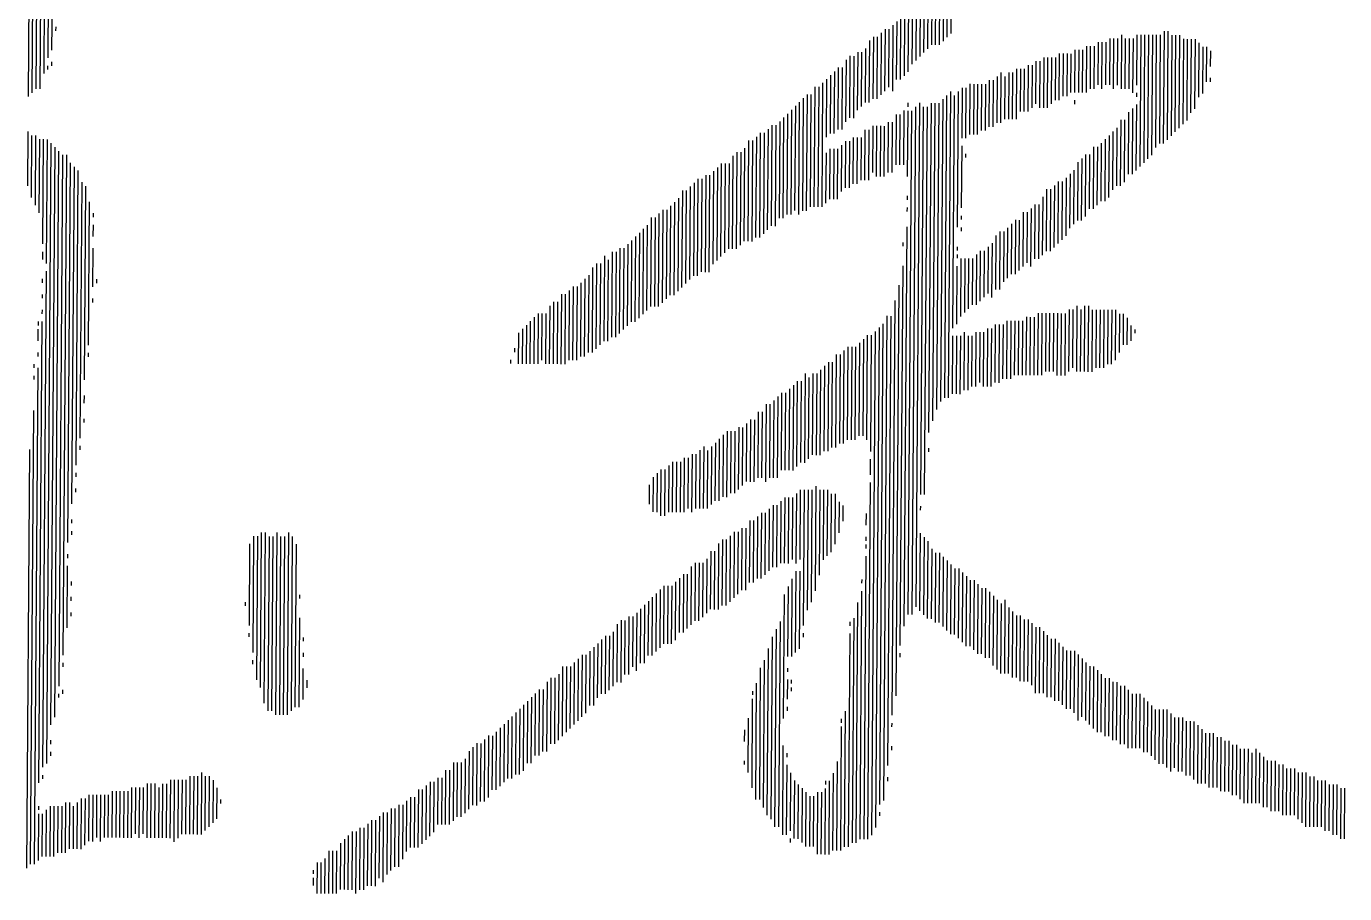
# Model space of a CAD drawing. Extents: x 1738711 to 2346805, y 1189731 to 2516152.
# Drawn here: x 2021059 to 2021786, y 1556152 to 1556630 of the extents above; entities that cross this region are included whole.
import ezdxf

# ---------------------------------------------------------------- set-up
doc = ezdxf.new("R2010")
doc.units = 0
doc.header["$LTSCALE"] = 1000
doc.header["$MEASUREMENT"] = 0
doc.layers.add('签名', color=2, linetype='Continuous')

# ---------------------------------------------------------------- blocks, each defined once
blk = doc.blocks.new('A$C579C72A4')
for p, q in [((1191.18, 778.9), (1189.81, 588.59)), ((1193.34, 781.02), (1191.97, 590.71)), ((1195.48, 781.01), (1194.12, 592.84)), ((1197.63, 783.13), (1196.26, 592.82)), ((1199.78, 785.26), (1198.46, 601.36)), ((1201.92, 785.24), (1200.66, 609.9)), ((1204.06, 785.22), (1202.83, 614.16)), ((1697.11, 655.5), (1696.86, 621.29)), ((1699.26, 657.63), (1699.02, 623.41)), ((1690.65, 649.13), (1690.42, 617.06)), ((1692.8, 651.26), (1692.56, 617.04)), ((1694.96, 653.38), (1694.71, 619.17)), ((1677.76, 640.67), (1677.51, 606.46)), ((1679.89, 640.66), (1679.66, 608.58)), ((1682.05, 642.78), (1681.82, 610.71)), ((1684.19, 642.77), (1683.97, 612.83)), ((1686.36, 647.03), (1686.12, 614.95)), ((1688.49, 647.01), (1688.28, 617.07)), ((1673.43, 634.29), (1673.19, 600.08)), ((1675.6, 638.55), (1675.34, 602.2)), ((1205.06, 626.97), (1205.04, 624.83)), ((1662.68, 625.81), (1662.43, 591.6)), ((1664.82, 625.8), (1664.59, 593.72)), ((1666.97, 627.92), (1666.71, 591.57)), ((1669.13, 630.04), (1668.89, 597.97)), ((1671.28, 632.17), (1671.03, 597.95)), ((1654.08, 619.46), (1653.83, 585.25)), ((1656.23, 621.58), (1655.99, 587.37)), ((1658.37, 621.57), (1658.13, 587.35)), ((1660.53, 623.69), (1660.28, 589.48)), ((1780.24, 618.55), (1780.07, 595.03)), ((1782.38, 618.53), (1782.2, 592.87)), ((1784.52, 618.52), (1784.35, 595)), ((1786.67, 620.64), (1786.49, 594.98)), ((1788.81, 620.63), (1788.61, 592.83)), ((1790.95, 620.61), (1790.76, 594.95)), ((1793.1, 622.73), (1792.89, 592.8)), ((1795.23, 620.58), (1795.03, 592.78)), ((1797.36, 620.57), (1797.16, 592.77)), ((1799.5, 620.55), (1799.29, 590.61)), ((1801.66, 622.67), (1801.46, 594.87)), ((1803.8, 622.66), (1803.27, 549.95)), ((1805.93, 622.64), (1805.43, 552.08)), ((1808.07, 622.63), (1807.58, 554.2)), ((1810.21, 622.61), (1809.73, 556.32)), ((1812.35, 622.6), (1811.9, 560.58)), ((1814.49, 622.58), (1814.06, 562.71)), ((1816.64, 624.7), (1816.19, 562.69)), ((1818.78, 624.69), (1818.35, 564.81)), ((1820.9, 622.53), (1820.5, 566.94)), ((1823.04, 622.52), (1822.66, 569.06)), ((1825.18, 622.5), (1824.81, 571.18)), ((1827.3, 620.35), (1826.96, 573.31)), ((1829.44, 620.33), (1829.12, 575.43)), ((1831.58, 620.32), (1831.29, 579.69)), ((1833.72, 620.3), (1833.44, 581.81)), ((1647.62, 613.09), (1647.39, 581.02)), ((1649.76, 613.08), (1649.54, 583.14)), ((1651.91, 615.2), (1651.7, 585.26)), ((1758.81, 612.29), (1758.63, 586.63)), ((1760.95, 612.27), (1760.78, 588.75)), ((1763.09, 612.26), (1762.92, 588.74)), ((1765.23, 612.24), (1765.07, 590.86)), ((1767.38, 614.37), (1767.21, 590.84)), ((1769.52, 614.35), (1769.35, 590.83)), ((1771.66, 614.34), (1771.49, 590.81)), ((1773.81, 616.46), (1773.63, 590.8)), ((1775.95, 616.44), (1775.78, 592.92)), ((1778.09, 616.43), (1777.92, 592.91)), ((1835.84, 618.15), (1835.62, 588.21)), ((1837.96, 616), (1837.78, 590.34)), ((1840.1, 615.98), (1839.96, 596.74)), ((1842.22, 613.83), (1842.16, 605.27)), ((1200.63, 605.62), (1200.61, 603.48)), ((1202.78, 607.74), (1202.77, 605.6)), ((1636.87, 604.61), (1636.62, 570.4)), ((1639, 604.6), (1638.76, 570.39)), ((1641.17, 608.86), (1640.93, 574.65)), ((1643.33, 610.98), (1643.08, 576.77)), ((1645.47, 610.97), (1645.22, 576.75)), ((1735.23, 603.91), (1735.03, 576.11)), ((1737.37, 603.89), (1737.2, 580.37)), ((1739.51, 603.87), (1739.34, 580.35)), ((1741.66, 606), (1741.48, 580.34)), ((1743.8, 605.98), (1743.63, 582.46)), ((1745.95, 608.1), (1745.78, 584.58)), ((1748.09, 608.09), (1747.91, 582.43)), ((1750.24, 610.21), (1750.04, 582.41)), ((1752.38, 610.2), (1752.18, 582.4)), ((1754.52, 610.18), (1754.34, 584.52)), ((1756.66, 610.17), (1756.49, 586.64)), ((1630.4, 598.25), (1630.17, 566.17)), ((1632.56, 600.37), (1632.33, 568.29)), ((1634.71, 602.49), (1634.47, 568.28)), ((1720.22, 597.6), (1720.03, 571.94)), ((1722.35, 597.58), (1722.17, 571.92)), ((1724.51, 599.71), (1724.32, 574.05)), ((1726.66, 601.83), (1726.46, 574.03)), ((1728.78, 599.67), (1728.61, 576.15)), ((1730.94, 601.8), (1730.75, 576.14)), ((1733.08, 601.78), (1732.89, 576.12)), ((1842.12, 598.86), (1842.1, 596.72)), ((1619.65, 589.77), (1619.19, 525.62)), ((1621.79, 589.75), (1621.34, 527.74)), ((1623.96, 594.01), (1623.48, 527.73)), ((1626.1, 594), (1625.62, 527.71)), ((1628.25, 596.12), (1627.76, 527.7)), ((1696.63, 589.21), (1695.43, 422.42)), ((1698.79, 591.34), (1697.57, 422.41)), ((1703.06, 591.31), (1702.52, 516.46)), ((1705.22, 593.43), (1705.02, 565.63)), ((1707.35, 593.41), (1707.15, 565.62)), ((1709.51, 595.54), (1709.31, 567.74)), ((1711.65, 595.52), (1711.45, 567.72)), ((1713.78, 595.51), (1713.58, 567.71)), ((1715.92, 595.49), (1715.74, 569.83)), ((1718.06, 595.48), (1717.88, 569.82)), ((1801.43, 590.6), (1801.41, 588.46)), ((1613.19, 583.4), (1612.77, 525.66)), ((1615.34, 585.52), (1614.9, 523.51)), ((1617.5, 587.65), (1617.05, 525.63)), ((1675.22, 585.09), (1675.2, 582.95)), ((1679.48, 582.92), (1677.46, 302.8)), ((1681.63, 585.05), (1679.63, 307.06)), ((1683.76, 582.89), (1682.21, 369.06)), ((1685.89, 582.88), (1684.35, 369.04)), ((1688.05, 585), (1686.74, 403.24)), ((1690.19, 584.98), (1688.92, 409.64)), ((1692.32, 584.97), (1691.11, 416.04)), ((1694.48, 587.09), (1693.28, 420.3)), ((1700.91, 589.18), (1699.98, 460.88)), ((1767.18, 586.57), (1767.17, 584.43)), ((1799.23, 582.06), (1798.96, 545.71)), ((1801.38, 584.18), (1801.12, 547.83)), ((1604.57, 574.91), (1604.19, 521.45)), ((1606.73, 577.03), (1606.33, 521.43)), ((1608.88, 579.15), (1608.48, 523.56)), ((1611.04, 581.28), (1610.62, 523.54)), ((1668.76, 578.72), (1668.56, 550.92)), ((1670.89, 578.71), (1670.69, 550.91)), ((1673.05, 580.83), (1672.83, 550.89)), ((1675.19, 580.81), (1674.92, 544.46)), ((1677.32, 580.8), (1675.32, 302.81)), ((1792.76, 575.69), (1792.5, 539.34)), ((1794.9, 575.68), (1794.66, 541.46)), ((1797.07, 579.94), (1796.83, 545.72)), ((1189.67, 569.34), (1189.46, 539.41)), ((1593.84, 568.57), (1593.42, 510.84)), ((1595.98, 568.55), (1595.57, 512.96)), ((1598.13, 570.68), (1597.73, 515.08)), ((1600.28, 572.8), (1599.88, 517.2)), ((1602.42, 572.79), (1602.02, 517.19)), ((1651.59, 570.29), (1651.39, 542.49)), ((1653.73, 570.28), (1653.53, 542.48)), ((1655.88, 572.4), (1655.69, 546.74)), ((1658.02, 572.38), (1657.82, 544.59)), ((1660.16, 572.37), (1659.96, 544.57)), ((1662.29, 572.35), (1662.09, 544.56)), ((1664.45, 574.48), (1664.25, 546.68)), ((1666.59, 574.46), (1666.39, 546.66)), ((1788.44, 569.31), (1788.21, 537.23)), ((1790.6, 571.43), (1790.36, 539.35)), ((1191.8, 567.19), (1191.55, 532.98)), ((1193.94, 567.18), (1193.66, 528.68)), ((1196.06, 565.02), (1195.77, 524.39)), ((1198.2, 565.01), (1197.78, 507.27)), ((1200.34, 564.99), (1199.84, 496.56)), ((1202.46, 562.84), (1199.99, 220.7)), ((1204.58, 560.68), (1202.29, 242.07)), ((1587.39, 564.34), (1586.99, 508.74)), ((1589.53, 564.32), (1589.13, 508.73)), ((1591.68, 566.45), (1591.28, 510.85)), ((1638.7, 561.83), (1638.51, 536.17)), ((1640.85, 563.95), (1640.66, 538.29)), ((1642.99, 563.94), (1642.8, 538.28)), ((1645.14, 566.06), (1644.96, 540.4)), ((1647.28, 566.05), (1647.1, 540.39)), ((1649.42, 566.03), (1649.25, 542.51)), ((1704.98, 561.35), (1704.74, 527.14)), ((1777.69, 560.83), (1777.44, 526.62)), ((1779.83, 560.81), (1779.6, 528.74)), ((1781.98, 562.94), (1781.75, 530.86)), ((1784.13, 565.06), (1783.89, 530.85)), ((1786.29, 567.18), (1786.04, 532.97)), ((1206.7, 558.53), (1204.45, 246.33)), ((1208.83, 556.38), (1206.72, 263.42)), ((1210.97, 556.36), (1208.98, 280.51)), ((1578.78, 555.85), (1578.41, 504.53)), ((1580.93, 557.97), (1580.54, 504.51)), ((1583.07, 557.96), (1582.7, 506.64)), ((1585.22, 560.08), (1584.85, 508.76)), ((1630.11, 557.62), (1629.91, 529.82)), ((1632.27, 559.74), (1632.07, 531.94)), ((1634.4, 559.72), (1634.2, 531.93)), ((1636.54, 559.71), (1636.34, 531.91)), ((1707.09, 557.06), (1707.08, 554.92)), ((1771.23, 554.46), (1770.98, 520.25)), ((1773.38, 556.58), (1773.13, 522.37)), ((1775.52, 556.57), (1775.3, 526.63)), ((1213.07, 552.07), (1211.56, 342.51)), ((1215.2, 549.91), (1213.86, 363.88)), ((1217.32, 547.76), (1216.15, 385.25)), ((1568.02, 547.37), (1567.65, 496.05)), ((1570.18, 549.49), (1569.81, 498.17)), ((1572.33, 551.62), (1571.96, 500.3)), ((1574.47, 551.6), (1574.11, 502.42)), ((1576.61, 551.59), (1576.27, 504.54)), ((1764.75, 545.95), (1764.53, 516.02)), ((1766.9, 548.08), (1766.69, 518.14)), ((1769.07, 552.34), (1768.84, 520.26)), ((1219.41, 541.33), (1218.39, 400.2)), ((1221.53, 539.18), (1220.76, 432.26)), ((1555.13, 538.91), (1554.76, 487.59)), ((1557.28, 541.03), (1556.92, 489.71)), ((1559.44, 543.16), (1559.05, 489.7)), ((1561.58, 543.14), (1561.21, 491.82)), ((1563.73, 545.26), (1563.35, 491.81)), ((1565.87, 545.25), (1565.48, 491.79)), ((1756.15, 539.6), (1755.9, 505.39)), ((1758.3, 541.72), (1758.06, 507.51)), ((1760.44, 541.71), (1760.21, 509.63)), ((1762.6, 543.83), (1762.37, 511.76)), ((1548.67, 532.54), (1548.3, 481.22)), ((1550.84, 536.8), (1550.45, 483.34)), ((1552.98, 536.79), (1552.61, 485.47)), ((1674.85, 533.77), (1674.83, 531.63)), ((1749.69, 533.23), (1749.46, 501.16)), ((1751.86, 537.49), (1751.61, 503.28)), ((1754, 537.48), (1753.75, 503.26)), ((1223.61, 530.61), (1223.04, 451.49)), ((1225.7, 524.18), (1225.69, 522.04)), ((1537.92, 524.07), (1537.55, 472.75)), ((1540.07, 526.19), (1539.7, 474.87)), ((1542.21, 526.17), (1541.85, 476.99)), ((1544.36, 528.3), (1544.01, 479.11)), ((1546.52, 530.42), (1546.15, 479.1)), ((1674.8, 527.36), (1674.79, 525.22)), ((1738.94, 524.76), (1738.72, 494.82)), ((1741.07, 524.74), (1740.87, 496.94)), ((1743.23, 526.86), (1743, 494.79)), ((1745.38, 528.99), (1745.17, 499.05)), ((1747.52, 528.97), (1747.3, 499.03)), ((1225.66, 517.76), (1225.61, 511.35)), ((1531.46, 517.7), (1531.12, 470.65)), ((1533.62, 521.96), (1533.27, 472.78)), ((1535.76, 521.94), (1535.41, 472.76)), ((1674.72, 516.66), (1673.14, 296.42)), ((1704.66, 516.45), (1704.65, 514.31)), ((1704.71, 522.86), (1704.69, 520.73)), ((1732.47, 518.39), (1732.27, 490.59)), ((1734.63, 520.51), (1734.41, 490.57)), ((1736.77, 520.49), (1736.57, 492.7)), ((1522.84, 509.21), (1522.52, 464.3)), ((1524.99, 511.33), (1524.65, 464.28)), ((1527.15, 513.45), (1526.81, 466.41)), ((1529.3, 515.57), (1528.96, 468.53)), ((1723.88, 512.03), (1723.66, 482.1)), ((1726.03, 514.16), (1725.8, 482.08)), ((1728.17, 514.14), (1727.97, 486.34)), ((1730.32, 516.26), (1730.12, 488.47)), ((1197.75, 502.99), (1197.72, 498.72)), ((1225.56, 504.93), (1225.41, 483.55)), ((1512.1, 502.87), (1511.76, 455.82)), ((1514.24, 502.85), (1513.9, 455.81)), ((1516.39, 504.97), (1516.06, 457.93)), ((1518.53, 504.96), (1518.21, 460.05)), ((1520.69, 507.08), (1520.36, 462.18)), ((1672.52, 508.13), (1672.51, 505.99)), ((1702.45, 505.77), (1702.43, 503.63)), ((1715.26, 503.54), (1715.06, 475.74)), ((1717.4, 503.53), (1717.21, 477.87)), ((1719.55, 505.65), (1719.37, 479.99)), ((1721.71, 507.77), (1721.49, 477.84)), ((1503.5, 496.51), (1503.16, 449.47)), ((1505.64, 496.5), (1505.32, 451.59)), ((1507.81, 500.76), (1507.47, 453.72)), ((1509.93, 498.61), (1509.61, 453.7)), ((1672.43, 495.3), (1670.92, 285.74)), ((1702.37, 495.08), (1702.14, 463.01)), ((1702.41, 501.5), (1702.4, 499.36)), ((1704.54, 499.34), (1704.31, 467.27)), ((1706.68, 499.33), (1706.46, 469.39)), ((1708.81, 499.31), (1708.61, 471.51)), ((1710.95, 499.3), (1710.77, 473.64)), ((1713.11, 501.42), (1712.91, 473.62)), ((1197.64, 488.03), (1197.63, 485.89)), ((1199.81, 492.29), (1197.84, 218.58)), ((1227.58, 487.81), (1227.56, 485.67)), ((1497.03, 488.01), (1496.72, 445.24)), ((1499.18, 490.13), (1498.87, 447.36)), ((1501.35, 494.39), (1501.01, 447.35)), ((1488.43, 481.65), (1488.15, 443.16)), ((1490.58, 483.78), (1490.29, 443.15)), ((1492.72, 483.76), (1492.43, 443.13)), ((1494.87, 485.88), (1494.58, 445.26)), ((1670.22, 484.62), (1668.58, 257.96)), ((1197.58, 479.47), (1197.57, 477.33)), ((1225.36, 477.13), (1225.35, 475)), ((1477.67, 473.18), (1477.44, 441.1)), ((1479.83, 475.3), (1479.58, 441.09)), ((1481.97, 475.28), (1481.72, 441.07)), ((1484.13, 479.55), (1483.86, 441.06)), ((1486.27, 479.53), (1486, 441.04)), ((1668.02, 476.08), (1666.37, 247.28)), ((1768.5, 473.22), (1768.24, 436.87)), ((1772.78, 473.19), (1772.52, 436.84)), ((1774.92, 473.17), (1774.66, 436.82)), ((1197.52, 470.92), (1197.5, 468.78)), ((1469.07, 466.82), (1468.89, 441.16)), ((1471.23, 468.95), (1471.03, 441.15)), ((1473.37, 468.93), (1473.18, 443.27)), ((1475.5, 468.92), (1475.3, 441.12)), ((1663.68, 467.56), (1661.75, 200.27)), ((1665.82, 467.54), (1664.03, 219.5)), ((1740.66, 467.01), (1740.43, 434.93)), ((1742.8, 466.99), (1742.57, 434.91)), ((1744.94, 466.97), (1744.7, 434.9)), ((1747.09, 469.1), (1746.84, 434.88)), ((1749.23, 469.08), (1748.98, 434.87)), ((1751.37, 469.07), (1751.13, 436.99)), ((1753.5, 469.05), (1753.27, 436.98)), ((1755.64, 469.04), (1755.41, 436.96)), ((1757.78, 469.02), (1757.53, 434.81)), ((1759.92, 469), (1759.67, 434.79)), ((1762.06, 468.99), (1761.81, 434.78)), ((1764.21, 471.11), (1763.96, 436.9)), ((1766.35, 471.1), (1766.12, 439.02)), ((1770.63, 471.07), (1770.38, 436.85)), ((1777.04, 471.02), (1776.79, 436.81)), ((1779.18, 471), (1778.95, 438.93)), ((1781.32, 470.99), (1781.09, 438.91)), ((1783.46, 470.97), (1783.23, 438.9)), ((1785.59, 470.96), (1785.38, 441.02)), ((1787.73, 470.94), (1787.52, 441.01)), ((1789.87, 470.93), (1789.67, 443.13)), ((1791.99, 468.77), (1791.84, 447.39)), ((1794.13, 468.76), (1794.01, 451.65)), ((1796.26, 466.6), (1796.15, 451.64)), ((1195.3, 460.24), (1195.26, 453.83)), ((1195.33, 464.52), (1195.32, 462.38)), ((1197.47, 464.5), (1195.64, 210.04)), ((1460.46, 458.33), (1460.34, 441.23)), ((1462.61, 460.45), (1462.47, 441.21)), ((1464.77, 462.58), (1464.61, 441.19)), ((1466.92, 464.7), (1466.75, 441.18)), ((1657.2, 459.05), (1655.2, 181.07)), ((1659.36, 461.18), (1657.37, 185.33)), ((1661.51, 463.3), (1659.6, 198.14)), ((1706.38, 458.7), (1706.15, 426.62)), ((1712.8, 458.65), (1712.58, 428.72)), ((1714.94, 458.64), (1714.74, 430.84)), ((1717.08, 458.62), (1716.86, 428.68)), ((1719.23, 460.74), (1719, 428.67)), ((1721.37, 460.73), (1721.14, 428.65)), ((1723.52, 462.85), (1723.29, 430.78)), ((1725.66, 462.84), (1725.43, 430.76)), ((1727.8, 462.82), (1727.58, 432.88)), ((1729.95, 464.94), (1729.72, 432.87)), ((1732.09, 464.93), (1731.86, 432.85)), ((1734.23, 464.91), (1734.01, 434.98)), ((1736.37, 464.9), (1736.15, 434.96)), ((1738.5, 464.88), (1738.29, 434.95)), ((1798.36, 462.31), (1798.3, 453.76)), ((1800.49, 460.16), (1800.47, 458.02)), ((1648.6, 452.7), (1648.23, 401.38)), ((1650.76, 454.82), (1650.37, 401.36)), ((1652.91, 456.95), (1652.49, 399.21)), ((1655.05, 456.93), (1654.59, 392.78)), ((1699.95, 456.61), (1699.72, 424.53)), ((1702.09, 456.59), (1701.86, 424.52)), ((1704.23, 456.58), (1704, 424.5)), ((1708.51, 456.54), (1708.29, 426.61)), ((1710.64, 456.53), (1710.44, 428.73)), ((1195.21, 447.41), (1195.2, 445.27)), ((1223.01, 447.21), (1222.99, 445.07)), ((1458.26, 449.79), (1458.24, 447.66)), ((1635.73, 446.38), (1635.36, 395.06)), ((1637.86, 446.36), (1637.51, 397.18)), ((1640.02, 448.48), (1639.65, 397.16)), ((1642.17, 450.61), (1641.8, 399.29)), ((1644.31, 450.59), (1643.94, 399.27)), ((1646.45, 450.58), (1646.08, 399.26)), ((1193.03, 441.01), (1193.01, 438.87)), ((1195.15, 438.86), (1193.18, 165.15)), ((1456.07, 443.39), (1456.06, 441.26)), ((1627.11, 437.88), (1626.77, 390.84)), ((1629.26, 440.01), (1628.93, 392.96)), ((1631.42, 442.13), (1631.06, 392.95)), ((1633.56, 442.12), (1633.22, 395.07)), ((1192.98, 434.6), (1192.97, 432.46)), ((1612.08, 429.44), (1611.74, 382.4)), ((1614.23, 431.56), (1613.9, 384.52)), ((1616.37, 431.55), (1616.05, 386.64)), ((1618.54, 435.81), (1618.19, 386.63)), ((1620.66, 433.65), (1620.34, 388.75)), ((1622.82, 435.78), (1622.49, 390.87)), ((1624.96, 435.76), (1624.63, 390.86)), ((1220.7, 423.71), (1220.67, 419.43)), ((1603.48, 423.09), (1603.16, 378.18)), ((1605.63, 425.21), (1605.33, 382.44)), ((1607.77, 425.19), (1607.46, 382.43)), ((1609.93, 427.32), (1609.6, 382.41)), ((1192.84, 415.35), (1191.04, 165.17)), ((1597.04, 418.86), (1596.73, 376.09)), ((1599.17, 418.84), (1598.88, 378.21)), ((1601.33, 420.96), (1601.02, 378.2)), ((1220.61, 410.88), (1220.59, 408.74)), ((1586.27, 408.24), (1586.04, 376.17)), ((1588.42, 410.36), (1588.17, 376.15)), ((1590.56, 410.35), (1590.31, 376.13)), ((1592.73, 414.61), (1592.47, 378.26)), ((1594.87, 414.59), (1594.6, 378.24)), ((1573.39, 401.92), (1573.14, 367.7)), ((1575.54, 404.04), (1575.28, 367.69)), ((1577.68, 404.03), (1577.44, 369.81)), ((1579.82, 404.01), (1579.57, 369.8)), ((1581.97, 406.13), (1581.73, 371.92)), ((1584.11, 406.12), (1583.88, 374.04)), ((1190.55, 393.98), (1188.89, 163.04)), ((1218.36, 395.92), (1218.35, 393.78)), ((1560.5, 393.46), (1560.27, 361.38)), ((1562.65, 395.58), (1562.41, 361.37)), ((1564.78, 393.43), (1564.54, 361.35)), ((1566.93, 395.55), (1566.7, 363.47)), ((1569.08, 397.67), (1568.85, 365.6)), ((1571.24, 399.8), (1570.99, 365.58)), ((1686.68, 394.69), (1686.66, 392.55)), ((1545.48, 387.15), (1545.28, 359.35)), ((1547.62, 387.13), (1547.42, 359.34)), ((1549.76, 387.12), (1549.56, 359.32)), ((1551.91, 389.24), (1551.7, 359.31)), ((1554.05, 389.23), (1553.85, 361.43)), ((1556.21, 391.35), (1555.98, 359.27)), ((1558.34, 391.33), (1558.13, 361.4)), ((1654.55, 388.5), (1654.49, 379.95)), ((1216.12, 380.97), (1216.1, 378.83)), ((1534.73, 378.67), (1534.59, 359.43)), ((1536.88, 380.8), (1536.73, 359.41)), ((1539.04, 382.92), (1538.85, 357.26)), ((1541.18, 382.9), (1540.99, 357.24)), ((1543.33, 385.03), (1543.15, 359.37)), ((1216.06, 372.42), (1216.04, 370.28)), ((1532.56, 374.41), (1532.48, 363.72)), ((1615.94, 371.67), (1615.66, 333.18)), ((1618.08, 371.66), (1617.54, 296.82)), ((1620.22, 371.64), (1619.74, 305.35)), ((1622.36, 371.63), (1621.91, 309.61)), ((1624.51, 373.75), (1624.09, 316.01)), ((1626.63, 371.6), (1626.29, 324.55)), ((1628.77, 371.58), (1628.49, 333.09)), ((1630.91, 371.57), (1630.65, 335.21)), ((1654.46, 375.67), (1653.04, 178.94)), ((1605.2, 365.34), (1604.96, 331.12)), ((1607.36, 367.46), (1607.1, 331.11)), ((1609.5, 367.44), (1609.23, 331.09)), ((1611.63, 367.43), (1611.39, 333.21)), ((1613.79, 369.55), (1613.51, 331.06)), ((1633.03, 369.41), (1632.8, 337.34)), ((1635.17, 369.4), (1634.97, 341.6)), ((1637.28, 365.1), (1637.16, 348)), ((1592.31, 356.87), (1592.07, 322.66)), ((1594.47, 359), (1594.2, 322.65)), ((1596.6, 358.98), (1596.36, 324.77)), ((1598.76, 361.1), (1598.51, 326.89)), ((1600.91, 363.23), (1600.66, 329.01)), ((1603.05, 363.21), (1602.8, 329)), ((1639.4, 362.95), (1639.34, 354.4)), ((1652.2, 358.58), (1652.15, 352.17)), ((1682.17, 362.64), (1682.15, 360.5)), ((1213.79, 355.32), (1213.78, 353.19)), ((1583.71, 350.52), (1583.47, 316.31)), ((1585.85, 350.51), (1585.6, 316.29)), ((1588.02, 354.77), (1587.77, 320.55)), ((1590.16, 354.75), (1589.91, 320.54)), ((1213.75, 348.91), (1213.73, 346.77)), ((1314.23, 346.05), (1313.77, 281.9)), ((1316.37, 346.03), (1315.8, 266.91)), ((1318.53, 348.15), (1317.91, 262.62)), ((1320.66, 348.14), (1319.99, 254.05)), ((1322.79, 345.99), (1322.09, 249.76)), ((1324.93, 345.97), (1324.23, 249.74)), ((1327.08, 348.09), (1326.36, 247.59)), ((1329.2, 345.94), (1328.49, 247.58)), ((1331.34, 345.92), (1330.63, 247.56)), ((1333.49, 348.05), (1332.77, 247.54)), ((1335.62, 345.89), (1334.92, 249.67)), ((1570.82, 342.06), (1570.56, 305.71)), ((1572.97, 344.18), (1572.71, 307.83)), ((1575.11, 344.17), (1574.85, 307.82)), ((1577.27, 346.29), (1577, 309.94)), ((1579.42, 348.41), (1579.16, 312.06)), ((1581.56, 348.4), (1581.31, 314.18)), ((1652.11, 345.75), (1652.09, 343.61)), ((1682.06, 347.67), (1681.75, 304.91)), ((1684.18, 345.52), (1683.88, 302.75)), ((1686.31, 343.37), (1686, 300.6)), ((1211.52, 336.1), (1211.5, 333.96)), ((1312.07, 341.79), (1311.74, 296.88)), ((1337.73, 341.6), (1337.08, 251.79)), ((1566.51, 337.81), (1566.28, 305.74)), ((1568.65, 337.8), (1568.42, 305.72)), ((1652.03, 335.06), (1650.91, 178.96)), ((1652.08, 341.47), (1652.06, 339.34)), ((1688.41, 339.07), (1688.14, 300.58)), ((1690.54, 336.92), (1690.26, 298.43)), ((1692.68, 336.9), (1692.4, 298.41)), ((1694.8, 334.75), (1694.52, 296.26)), ((1211.47, 329.68), (1211.22, 295.47)), ((1555.76, 329.34), (1555.53, 297.26)), ((1557.91, 331.46), (1557.68, 299.39)), ((1560.05, 331.45), (1559.82, 299.37)), ((1562.19, 331.43), (1561.97, 301.49)), ((1564.34, 333.55), (1564.13, 303.62)), ((1696.92, 332.6), (1696.64, 294.11)), ((1699.04, 330.44), (1698.77, 291.95)), ((1701.17, 328.29), (1700.9, 291.94)), ((1703.31, 328.27), (1703.03, 289.78)), ((1213.55, 321.11), (1213.53, 318.97)), ((1547.14, 320.85), (1546.91, 288.77)), ((1549.3, 322.97), (1549.08, 293.03)), ((1551.45, 325.09), (1551.22, 293.02)), ((1553.59, 325.08), (1553.37, 295.14)), ((1611.31, 322.52), (1611, 279.76)), ((1613.48, 326.78), (1613.16, 281.88)), ((1615.62, 326.77), (1615.31, 284)), ((1649.8, 322.24), (1649.78, 320.11)), ((1705.43, 326.12), (1705.15, 287.63)), ((1707.55, 323.97), (1707.27, 285.48)), ((1709.67, 321.81), (1709.41, 285.46)), ((1711.81, 321.8), (1711.54, 283.31)), ((1339.66, 313.79), (1339.65, 311.65)), ((1536.41, 314.51), (1536.18, 282.43)), ((1538.56, 316.63), (1538.33, 284.56)), ((1540.71, 318.75), (1540.48, 286.68)), ((1542.85, 318.74), (1542.62, 286.66)), ((1544.99, 318.72), (1544.76, 286.65)), ((1606.97, 314), (1606.48, 245.57)), ((1609.14, 318.26), (1608.86, 279.77)), ((1649.75, 315.83), (1648.77, 178.98)), ((1713.94, 319.64), (1713.66, 281.15)), ((1716.06, 317.49), (1715.8, 281.14)), ((1718.2, 317.47), (1717.92, 278.98)), ((1720.32, 315.32), (1720.06, 278.97)), ((1722.44, 313.17), (1722.17, 274.68)), ((1213.49, 312.56), (1213.47, 310.42)), ((1309.7, 309.73), (1309.68, 307.59)), ((1527.79, 306.02), (1527.58, 276.08)), ((1529.95, 308.14), (1529.71, 276.06)), ((1532.1, 310.26), (1531.88, 280.33)), ((1534.25, 312.39), (1534.02, 280.31)), ((1647.57, 309.43), (1646.61, 176.85)), ((1724.57, 311.01), (1724.29, 272.52)), ((1726.69, 308.86), (1726.41, 270.37)), ((1728.84, 310.98), (1728.55, 270.35)), ((1730.95, 306.69), (1730.69, 270.34)), ((1213.42, 304), (1213.41, 301.87)), ((1339.57, 300.96), (1339.22, 251.78)), ((1517.05, 299.68), (1516.81, 265.46)), ((1519.19, 299.66), (1518.98, 269.73)), ((1521.35, 301.79), (1521.11, 269.71)), ((1523.48, 301.77), (1523.28, 273.97)), ((1525.64, 303.89), (1525.41, 271.82)), ((1604.73, 299.05), (1603.91, 185.71)), ((1643.22, 298.77), (1643.2, 296.63)), ((1645.37, 300.89), (1644.48, 176.87)), ((1733.07, 304.54), (1732.81, 268.19)), ((1735.2, 302.38), (1734.95, 268.17)), ((1737.33, 302.37), (1737.07, 266.02)), ((1739.46, 300.21), (1739.21, 266)), ((1741.6, 300.2), (1741.35, 265.99)), ((1311.71, 292.6), (1311.7, 290.47)), ((1508.44, 291.19), (1508.21, 259.11)), ((1510.58, 291.17), (1510.36, 261.23)), ((1512.73, 293.29), (1512.51, 263.36)), ((1514.9, 297.56), (1514.67, 265.48)), ((1602.56, 294.79), (1601.77, 185.73)), ((1617.51, 292.54), (1617.49, 290.4)), ((1643.17, 292.35), (1642.32, 174.75)), ((1743.72, 298.05), (1743.47, 263.83)), ((1745.84, 295.89), (1745.58, 259.54)), ((1747.98, 295.88), (1747.72, 259.52)), ((1750.1, 293.72), (1749.86, 259.51)), ((1752.23, 291.57), (1751.98, 257.35)), ((1341.63, 290.25), (1341.62, 288.11)), ((1501.98, 284.82), (1501.75, 252.74)), ((1504.13, 286.94), (1503.92, 257)), ((1506.28, 289.06), (1506.07, 259.13)), ((1598.2, 284.12), (1597.54, 192.18)), ((1600.39, 290.52), (1599.66, 190.02)), ((1754.35, 289.41), (1754.12, 257.34)), ((1756.49, 289.4), (1756.24, 255.19)), ((1758.61, 287.25), (1758.38, 255.17)), ((1760.73, 285.09), (1760.5, 253.02)), ((1313.74, 277.62), (1313.73, 275.48)), ((1341.57, 281.7), (1341.56, 279.56)), ((1493.38, 278.46), (1493.13, 244.25)), ((1495.53, 280.59), (1495.28, 246.37)), ((1497.67, 280.57), (1497.44, 248.5)), ((1499.82, 282.69), (1499.61, 252.76)), ((1596.02, 277.72), (1595.43, 196.47)), ((1670.89, 281.46), (1670.88, 279.32)), ((1762.86, 282.94), (1762.62, 250.86)), ((1764.99, 282.92), (1764.76, 250.85)), ((1767.13, 282.91), (1766.89, 248.69)), ((1769.25, 280.75), (1768.99, 244.4)), ((1771.38, 278.6), (1771.15, 246.52)), ((1773.5, 276.45), (1773.27, 244.37)), ((1208.95, 276.24), (1208.93, 274.1)), ((1341.51, 273.14), (1341.39, 256.04)), ((1482.62, 269.99), (1482.36, 233.64)), ((1484.79, 274.25), (1484.52, 235.76)), ((1486.93, 274.23), (1486.67, 237.88)), ((1489.07, 274.22), (1488.82, 240)), ((1491.22, 276.34), (1490.98, 242.13)), ((1593.85, 273.46), (1593.33, 200.76)), ((1608.82, 273.36), (1608.8, 271.22)), ((1775.62, 274.29), (1775.39, 242.22)), ((1777.76, 274.28), (1777.52, 240.06)), ((1779.88, 272.12), (1779.64, 237.91)), ((1782.01, 269.97), (1781.78, 237.89)), ((1343.6, 266.71), (1343.57, 262.44)), ((1476.18, 265.76), (1475.9, 227.27)), ((1478.33, 267.88), (1478.07, 231.53)), ((1480.47, 267.87), (1480.21, 231.51)), ((1591.65, 264.93), (1591.19, 200.78)), ((1608.77, 266.94), (1608.69, 256.25)), ((1610.88, 262.65), (1610.86, 260.51)), ((1610.91, 266.93), (1610.89, 264.79)), ((1784.13, 267.82), (1783.9, 235.74)), ((1786.27, 267.8), (1786.04, 235.72)), ((1788.39, 265.65), (1788.16, 233.57)), ((1790.53, 265.63), (1790.3, 233.56)), ((1792.65, 263.48), (1792.42, 231.4)), ((1794.79, 263.46), (1794.56, 231.39)), ((1206.69, 259.15), (1206.67, 257.01)), ((1208.84, 261.27), (1208.82, 259.13)), ((1465.41, 255.14), (1465.16, 220.93)), ((1467.56, 257.27), (1467.3, 220.91)), ((1469.72, 259.39), (1469.47, 225.18)), ((1471.87, 261.51), (1471.61, 225.16)), ((1474.01, 261.5), (1473.76, 227.28)), ((1589.45, 256.39), (1589.09, 207.21)), ((1589.48, 260.66), (1589.46, 258.53)), ((1796.91, 261.31), (1796.68, 229.23)), ((1799.04, 259.15), (1798.82, 229.22)), ((1801.18, 259.14), (1800.96, 229.2)), ((1803.31, 259.12), (1803.1, 229.19)), ((1805.44, 256.97), (1805.22, 227.03)), ((1807.56, 254.82), (1807.36, 227.02)), ((1458.95, 248.77), (1458.7, 214.56)), ((1461.1, 250.9), (1460.84, 214.55)), ((1463.26, 253.02), (1462.99, 216.67)), ((1608.66, 251.97), (1608.65, 249.83)), ((1640.72, 249.6), (1640.18, 174.76)), ((1809.68, 252.66), (1809.48, 224.86)), ((1811.81, 250.51), (1811.61, 222.71)), ((1813.94, 250.49), (1813.73, 220.56)), ((1816.08, 250.48), (1815.87, 220.54)), ((1818.22, 250.46), (1817.99, 218.39)), ((1820.34, 248.31), (1820.11, 216.23)), ((1450.33, 240.28), (1450.1, 208.21)), ((1452.49, 242.41), (1452.26, 210.33)), ((1454.64, 244.53), (1454.41, 212.45)), ((1456.79, 246.65), (1456.55, 212.44)), ((1587.23, 245.71), (1587.02, 215.77)), ((1638.52, 241.06), (1638.03, 172.64)), ((1638.55, 245.34), (1638.54, 243.2)), ((1666.34, 243), (1666.32, 240.86)), ((1822.47, 246.15), (1822.27, 218.36)), ((1824.61, 246.14), (1824.39, 216.2)), ((1826.74, 246.12), (1826.53, 216.19)), ((1828.87, 243.97), (1828.65, 214.03)), ((1831, 243.95), (1830.79, 214.02)), ((1833.14, 243.94), (1832.91, 211.86)), ((1835.27, 241.79), (1835.04, 209.71)), ((1202.22, 233.52), (1202.21, 231.38)), ((1441.73, 233.93), (1441.49, 199.72)), ((1443.89, 236.05), (1443.64, 201.84)), ((1446.03, 236.04), (1445.81, 206.1)), ((1448.18, 238.16), (1447.95, 206.08)), ((1585.05, 239.31), (1585, 232.9)), ((1837.39, 239.63), (1837.17, 209.69)), ((1839.51, 237.48), (1839.31, 209.68)), ((1841.65, 237.46), (1841.43, 207.53)), ((1843.79, 237.45), (1843.57, 207.51)), ((1845.91, 235.29), (1845.71, 207.49)), ((1848.05, 235.28), (1847.83, 205.34)), ((1850.17, 233.12), (1849.97, 205.33)), ((1852.31, 233.11), (1852.11, 205.31)), ((1202.18, 227.1), (1202.16, 224.96)), ((1433.13, 227.58), (1432.9, 195.5)), ((1435.29, 229.7), (1435.06, 197.62)), ((1437.44, 231.82), (1437.2, 197.61)), ((1439.58, 231.81), (1439.35, 199.73)), ((1606.37, 230.6), (1606.02, 181.42)), ((1608.48, 226.31), (1608.46, 224.17)), ((1666.24, 230.17), (1666.23, 228.03)), ((1854.43, 230.96), (1854.23, 203.16)), ((1856.57, 230.94), (1856.37, 203.14)), ((1858.7, 228.79), (1858.5, 200.99)), ((1860.83, 228.77), (1860.62, 198.83)), ((1862.97, 228.76), (1862.76, 198.82)), ((1865.1, 226.6), (1864.89, 198.8)), ((1867.25, 228.72), (1867.03, 198.79)), ((1869.37, 226.57), (1869.17, 198.77)), ((1424.53, 221.22), (1424.3, 189.15)), ((1426.67, 221.21), (1426.46, 191.27)), ((1428.81, 221.19), (1428.6, 191.25)), ((1430.97, 223.31), (1430.75, 193.38)), ((1584.93, 222.2), (1584.91, 220.07)), ((1608.43, 219.9), (1608.15, 181.41)), ((1636.25, 221.84), (1635.89, 172.65)), ((1871.49, 224.42), (1871.29, 196.62)), ((1873.62, 222.26), (1873.43, 196.6)), ((1875.76, 222.25), (1875.56, 194.45)), ((1877.89, 222.23), (1877.69, 194.43)), ((1880.02, 220.08), (1879.83, 194.42)), ((1882.16, 220.06), (1881.96, 192.26)), ((1197.81, 214.3), (1197.79, 212.16)), ((1268.36, 211.66), (1268.13, 179.58)), ((1270.5, 211.64), (1270.25, 177.43)), ((1272.64, 211.62), (1272.4, 179.55)), ((1274.77, 211.61), (1274.56, 181.67)), ((1276.91, 211.59), (1276.7, 181.66)), ((1279.07, 213.72), (1278.83, 181.64)), ((1281.2, 213.7), (1280.97, 181.63)), ((1283.34, 213.69), (1283.11, 181.61)), ((1285.5, 215.81), (1285.25, 181.6)), ((1287.62, 213.65), (1287.4, 183.72)), ((1289.76, 213.64), (1289.56, 185.84)), ((1291.88, 211.49), (1291.71, 187.96)), ((1415.92, 212.73), (1415.73, 187.07)), ((1418.06, 212.71), (1417.87, 187.05)), ((1420.23, 216.98), (1420.01, 187.04)), ((1422.37, 216.96), (1422.15, 187.02)), ((1610.54, 215.6), (1610.31, 183.53)), ((1612.65, 211.31), (1612.42, 179.24)), ((1629.75, 211.19), (1629.74, 209.05)), ((1631.89, 211.17), (1631.6, 170.55)), ((1634.06, 215.44), (1633.75, 172.67)), ((1663.98, 213.08), (1663.97, 210.94)), ((1884.28, 217.91), (1884.09, 192.25)), ((1886.42, 217.89), (1886.23, 192.23)), ((1888.56, 217.88), (1888.37, 192.22)), ((1890.68, 215.72), (1890.49, 190.06)), ((1892.82, 215.71), (1892.62, 187.91)), ((1894.95, 215.69), (1894.74, 185.76)), ((1897.08, 213.54), (1896.88, 185.74)), ((1899.22, 213.52), (1899.02, 185.73)), ((1901.34, 211.37), (1901.15, 185.71)), ((1903.48, 211.36), (1903.29, 185.7)), ((1905.62, 211.34), (1905.42, 183.54)), ((1236.24, 205.47), (1236.05, 179.81)), ((1238.38, 205.46), (1238.19, 179.8)), ((1240.51, 205.44), (1240.33, 179.78)), ((1242.65, 205.43), (1242.47, 179.76)), ((1244.79, 205.41), (1244.61, 179.75)), ((1246.94, 207.53), (1246.74, 179.73)), ((1249.08, 207.52), (1248.9, 181.86)), ((1251.22, 207.5), (1251.02, 179.7)), ((1253.36, 207.49), (1253.17, 181.83)), ((1255.51, 209.61), (1255.3, 179.67)), ((1257.65, 209.59), (1257.44, 179.66)), ((1259.79, 209.58), (1259.57, 179.64)), ((1261.91, 207.42), (1261.71, 179.63)), ((1264.07, 209.55), (1263.85, 179.61)), ((1266.2, 209.53), (1265.99, 179.6)), ((1293.99, 207.19), (1293.86, 190.09)), ((1405.18, 206.39), (1404.95, 174.32)), ((1407.32, 206.38), (1407.1, 176.44)), ((1409.47, 208.5), (1409.26, 178.56)), ((1411.63, 210.62), (1411.41, 180.69)), ((1413.77, 210.61), (1413.57, 182.81)), ((1614.77, 209.16), (1614.55, 179.22)), ((1616.89, 207.01), (1616.68, 177.07)), ((1619.02, 204.85), (1618.8, 174.91)), ((1625.43, 204.81), (1625.18, 170.59)), ((1627.57, 204.79), (1627.32, 170.58)), ((1629.72, 206.91), (1629.46, 170.56)), ((1907.74, 209.19), (1907.55, 183.53)), ((1909.88, 209.17), (1909.68, 181.37)), ((1912.02, 209.16), (1911.82, 181.36)), ((1914.14, 207), (1913.94, 179.2)), ((1916.28, 206.99), (1916.08, 179.19)), ((1195.55, 197.21), (1195.53, 195.07)), ((1201.96, 197.16), (1201.76, 169.37)), ((1204.1, 197.15), (1203.9, 169.35)), ((1206.24, 197.13), (1206.05, 171.47)), ((1208.38, 197.12), (1208.19, 171.46)), ((1210.53, 199.24), (1210.33, 171.44)), ((1212.67, 199.23), (1212.48, 173.57)), ((1214.79, 197.07), (1214.62, 173.55)), ((1216.95, 199.19), (1216.76, 173.53)), ((1219.1, 201.32), (1218.9, 173.52)), ((1221.24, 201.3), (1221.05, 175.64)), ((1223.39, 203.43), (1223.21, 177.77)), ((1225.53, 203.41), (1225.34, 177.75)), ((1227.67, 203.39), (1227.5, 179.87)), ((1229.81, 203.38), (1229.62, 177.72)), ((1231.94, 203.36), (1231.78, 179.84)), ((1234.08, 203.35), (1233.91, 179.83)), ((1296.08, 200.76), (1296.06, 198.62)), ((1394.43, 197.92), (1394.18, 163.7)), ((1396.57, 197.9), (1396.35, 167.96)), ((1398.72, 200.02), (1398.52, 172.23)), ((1400.87, 202.15), (1400.67, 174.35)), ((1403.01, 202.13), (1402.81, 174.33)), ((1621.14, 202.7), (1620.94, 174.9)), ((1623.28, 202.68), (1623.08, 174.88)), ((1195.52, 192.93), (1195.33, 167.27)), ((1197.65, 192.92), (1197.48, 169.4)), ((1199.81, 195.04), (1199.62, 169.38)), ((1379.4, 189.47), (1379.14, 153.12)), ((1381.54, 189.46), (1381.27, 153.1)), ((1383.69, 191.58), (1383.44, 157.36)), ((1385.84, 193.7), (1385.57, 155.21)), ((1387.98, 193.69), (1387.74, 159.47)), ((1390.14, 195.81), (1389.89, 161.59)), ((1392.27, 195.79), (1392.04, 163.72)), ((1659.57, 193.87), (1659.55, 191.73)), ((1368.66, 183.13), (1368.43, 151.06)), ((1370.8, 183.12), (1370.55, 148.9)), ((1372.95, 185.24), (1372.71, 151.03)), ((1375.09, 185.22), (1374.84, 151.01)), ((1377.24, 187.35), (1377, 153.13)), ((1362.2, 176.76), (1362.01, 151.1)), ((1364.35, 178.89), (1364.15, 151.09)), ((1366.51, 181.01), (1366.29, 151.07)), ((1610.28, 179.25), (1610.26, 177.11)), ((1353.58, 168.27), (1353.45, 149.03)), ((1355.75, 172.53), (1355.58, 149.01)), ((1357.89, 172.52), (1357.72, 149)), ((1360.03, 172.5), (1359.86, 148.98)), ((1347.12, 161.9), (1347.11, 159.76)), ((1349.29, 166.16), (1349.17, 149.06)), ((1351.43, 166.15), (1351.31, 149.04)), ((1347.09, 157.63), (1347.06, 153.35))]:
    blk.add_line(p, q)
blk = doc.blocks.new('harehraehr')
at = {"layer": '签名'}
blk.add_blockref('A$C579C72A4', (2019870.04, 1952403), dxfattribs=at)

msp = doc.modelspace()

# ---------------------------------------------------------------- block references
msp.add_blockref('harehraehr', (0, -396400))

doc.saveas('drawing.dxf')
